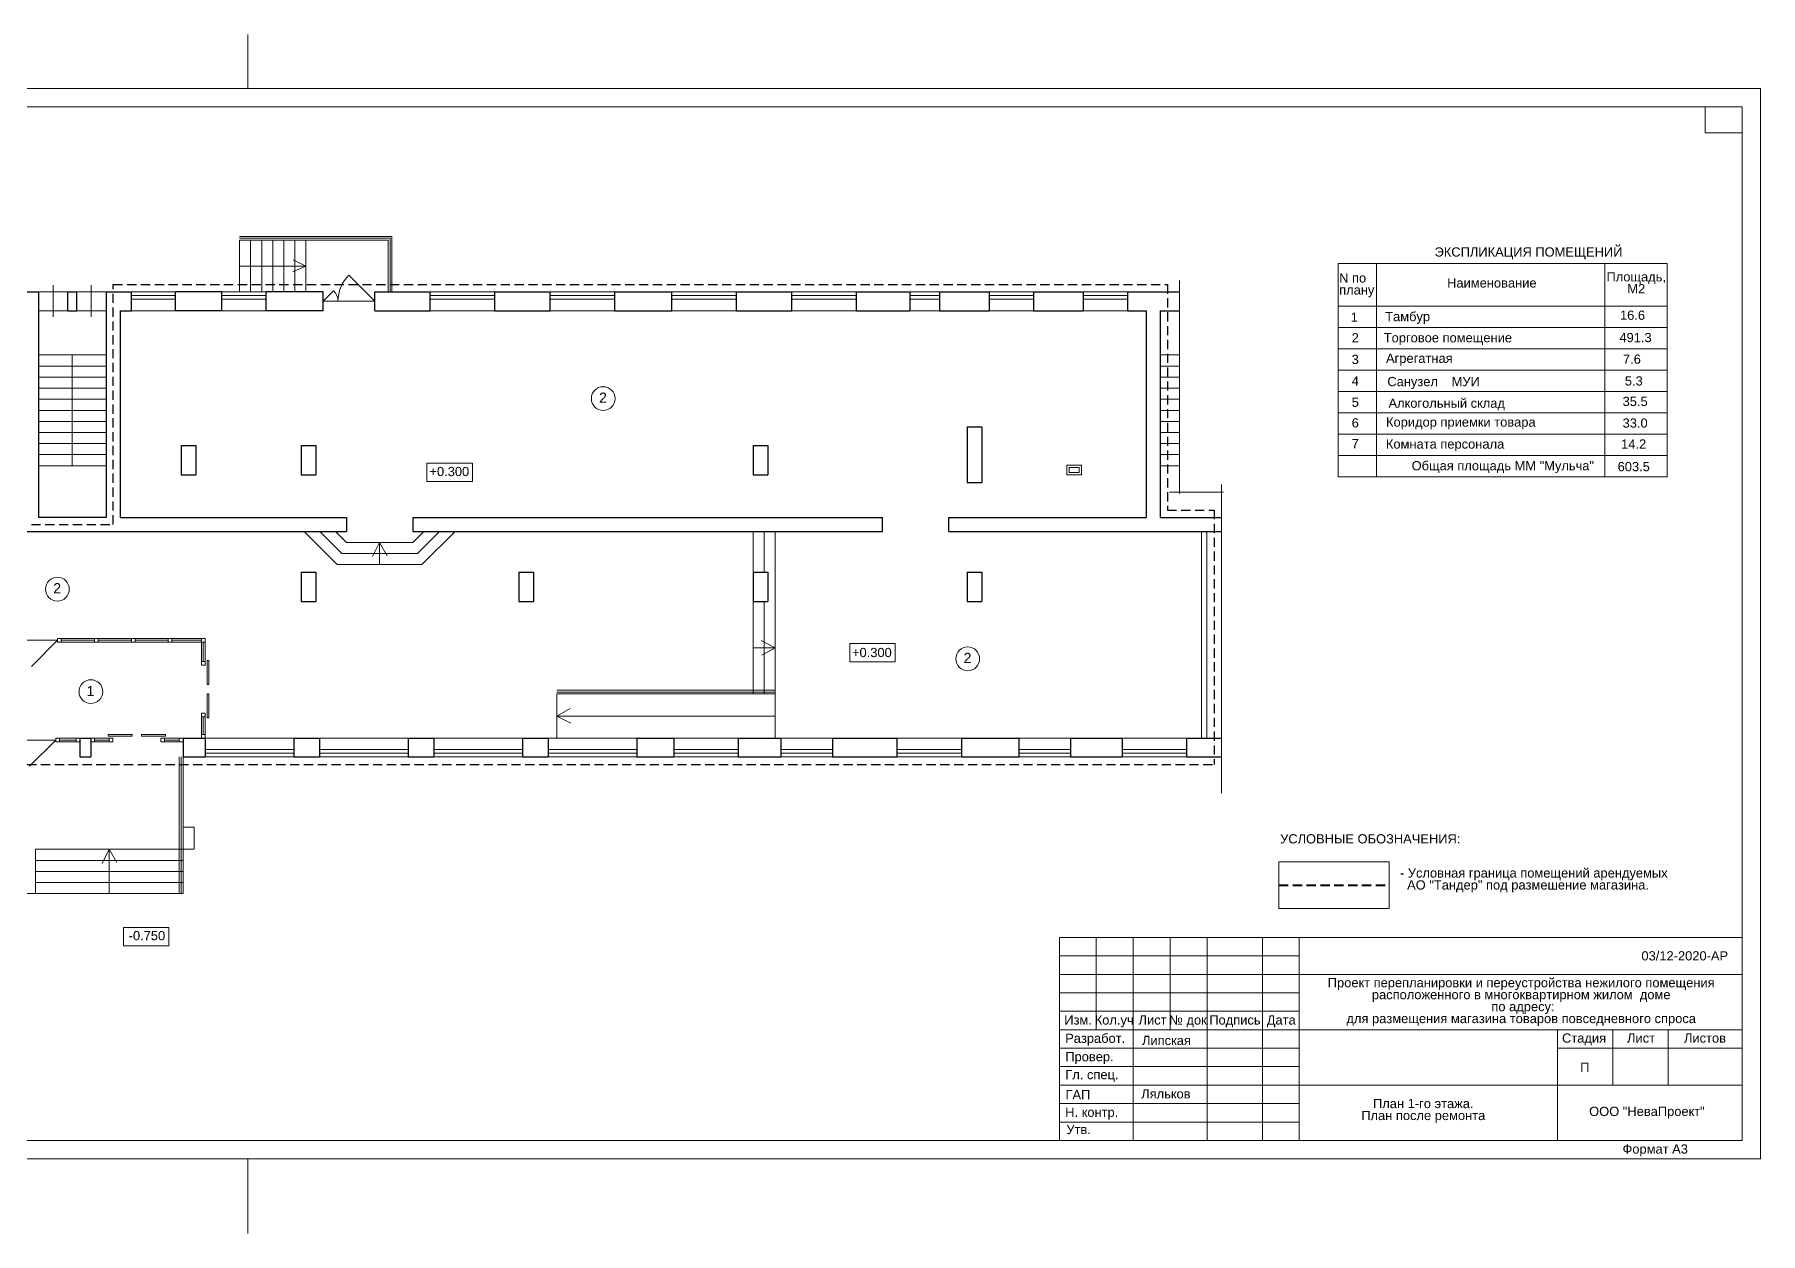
# Model space of a CAD drawing. Header units: metres. Extents: x -313.1 to -231.1, y -307.3 to -274.8.
# Drawn here: x -277.91 to -231.13, y -307.33 to -274.85 of the extents above; entities that cross this region are included whole.
import ezdxf
from ezdxf.enums import TextEntityAlignment as Align

# ---------------------------------------------------------------- set-up
doc = ezdxf.new("R2010")
doc.units = ezdxf.units.M
doc.header["$MEASUREMENT"] = 0
doc.linetypes.add('( Hidden )', pattern=[0.375, 0.25, -0.125])
doc.linetypes.add('DGN Style 3', pattern=[1.195594, 0.853995, -0.341598])
for name, color, linetype, lineweight in [('Level 44', 7, 'Continuous', 0), ('Level 50', 7, 'Continuous', 0), ('Level 63', 7, 'Continuous', 0)]:
    doc.layers.add(name, color=color, linetype=linetype, lineweight=lineweight)
doc.styles.add('Style-Arial', font='arial.ttf')

msp = doc.modelspace()

# ---------------------------------------------------------------- linework, layer by layer
at = {"color": 7, "linetype": 'Continuous', "lineweight": 0}
for p, q in [((-268.219, -280.319), (-272.35, -280.319)), ((-268.269, -280.369), (-272.35, -280.369)), ((-268.319, -280.419), (-272.35, -280.419)), ((-272.35, -281.819), (-272.35, -280.419)), ((-272.05, -281.819), (-272.05, -280.419)), ((-271.75, -281.819), (-271.75, -280.419)), ((-271.45, -281.819), (-271.45, -280.419)), ((-271.15, -281.819), (-271.15, -280.419)), ((-270.85, -281.819), (-270.85, -280.419)), ((-270.55, -281.819), (-270.55, -280.419)), ((-268.319, -281.819), (-268.319, -280.419)), ((-268.269, -281.819), (-268.269, -280.369)), ((-268.219, -281.819), (-268.219, -280.319)), ((-272.35, -281.119), (-270.55, -281.119)), ((-270.55, -281.119), (-270.904, -281.276)), ((-270.55, -281.119), (-270.897, -280.954)), ((-269.389, -281.367), (-268.682, -282.074)), ((-246.876, -281.509), (-246.876, -287.286)), ((-274.082, -281.919), (-275.282, -281.919)), ((-274.082, -282.019), (-275.282, -282.019)), ((-271.632, -281.919), (-272.832, -281.919)), ((-271.632, -282.019), (-272.832, -282.019)), ((-269.799, -281.791), (-270.082, -282.074)), ((-267.182, -281.919), (-265.432, -281.919)), ((-267.182, -282.019), (-265.432, -282.019)), ((-263.932, -281.919), (-262.182, -281.919)), ((-263.932, -282.019), (-262.182, -282.019)), ((-260.632, -281.919), (-258.882, -281.919)), ((-260.632, -282.019), (-258.882, -282.019)), ((-257.382, -281.919), (-255.632, -281.919)), ((-257.382, -282.019), (-255.632, -282.019)), ((-254.182, -281.919), (-253.382, -281.919)), ((-254.182, -282.019), (-253.382, -282.019)), ((-252.032, -281.919), (-250.832, -281.919)), ((-252.032, -282.019), (-250.832, -282.019)), ((-249.482, -281.919), (-248.282, -281.919)), ((-249.482, -282.019), (-248.282, -282.019)), ((-268.682, -282.074), (-270.082, -282.074)), ((-242.572, -282.784), (-233.654, -282.784)), ((-242.572, -283.361), (-233.654, -283.361)), ((-277.802, -283.529), (-275.962, -283.529)), ((-277.802, -283.829), (-275.962, -283.829)), ((-276.882, -283.529), (-276.882, -286.529)), ((-247.402, -283.529), (-246.876, -283.529)), ((-247.402, -283.829), (-246.876, -283.829)), ((-242.572, -283.939), (-233.654, -283.939)), ((-277.802, -284.129), (-275.962, -284.129)), ((-247.402, -284.129), (-246.876, -284.129)), ((-277.802, -284.429), (-275.962, -284.429)), ((-277.802, -284.729), (-275.962, -284.729)), ((-247.402, -284.429), (-246.876, -284.429)), ((-247.402, -284.729), (-246.876, -284.729)), ((-242.572, -284.516), (-233.654, -284.516)), ((-277.802, -285.029), (-275.962, -285.029)), ((-277.802, -285.329), (-275.962, -285.329)), ((-247.402, -285.029), (-246.876, -285.029)), ((-247.402, -285.329), (-246.876, -285.329)), ((-242.572, -285.094), (-233.654, -285.094)), ((-277.802, -285.629), (-275.962, -285.629)), ((-247.402, -285.629), (-246.876, -285.629)), ((-242.572, -285.671), (-233.654, -285.671)), ((-277.802, -285.929), (-275.962, -285.929)), ((-277.802, -286.229), (-275.962, -286.229)), ((-247.402, -285.929), (-246.876, -285.929)), ((-247.402, -286.229), (-246.876, -286.229)), ((-242.572, -286.249), (-233.654, -286.249)), ((-277.802, -286.529), (-275.962, -286.529)), ((-267.27, -286.462), (-266.039, -286.462)), ((-267.27, -286.96), (-267.27, -286.462)), ((-267.27, -286.462), (-267.27, -286.462)), ((-266.039, -286.462), (-266.039, -286.96)), ((-247.402, -286.529), (-246.876, -286.529)), ((-266.039, -286.96), (-267.27, -286.96)), ((-245.738, -287.039), (-245.738, -295.4)), ((-247.144, -287.245), (-245.681, -287.245)), ((-269.702, -289.209), (-270.602, -288.309)), ((-269.577, -288.909), (-270.177, -288.309)), ((-269.453, -288.609), (-269.753, -288.309)), ((-269.453, -288.609), (-267.653, -288.609)), ((-268.553, -288.609), (-268.748, -288.992)), ((-268.553, -289.209), (-268.553, -288.609)), ((-268.553, -288.609), (-268.348, -288.97)), ((-267.653, -288.609), (-267.353, -288.309)), ((-267.529, -288.909), (-266.929, -288.309)), ((-267.405, -289.209), (-266.505, -288.309)), ((-258.432, -289.409), (-258.432, -288.309)), ((-258.132, -289.409), (-258.132, -288.309)), ((-257.832, -293.909), (-257.832, -288.309)), ((-269.577, -288.909), (-267.529, -288.909)), ((-269.702, -289.209), (-267.405, -289.209)), ((-258.432, -290.209), (-258.432, -292.709)), ((-258.132, -292.709), (-258.132, -290.209)), ((-278.582, -291.259), (-277.282, -291.259)), ((-277.282, -291.259), (-277.989, -291.966)), ((-277.182, -291.209), (-273.282, -291.209)), ((-276.282, -291.259), (-277.182, -291.259)), ((-277.182, -291.309), (-273.382, -291.309)), ((-276.182, -291.259), (-275.282, -291.259)), ((-275.182, -291.259), (-274.282, -291.259)), ((-274.182, -291.259), (-273.382, -291.259)), ((-273.382, -291.309), (-273.382, -291.834)), ((-273.332, -291.309), (-273.332, -291.834)), ((-273.282, -291.834), (-273.282, -291.309)), ((-257.832, -291.459), (-258.215, -291.264)), ((-255.811, -291.342), (-254.58, -291.342)), ((-255.811, -291.84), (-255.811, -291.342)), ((-255.811, -291.342), (-255.811, -291.342)), ((-254.58, -291.342), (-254.58, -291.84)), ((-273.23, -291.806), (-273.23, -292.456)), ((-273.186, -291.806), (-273.23, -291.806)), ((-273.23, -291.806), (-273.23, -291.806)), ((-273.186, -292.456), (-273.186, -291.806)), ((-258.432, -291.459), (-257.832, -291.459)), ((-257.832, -291.459), (-258.193, -291.664)), ((-254.58, -291.84), (-255.811, -291.84)), ((-273.23, -292.456), (-273.186, -292.456)), ((-273.23, -293.362), (-273.23, -292.712)), ((-273.23, -292.712), (-273.186, -292.712)), ((-273.186, -292.712), (-273.186, -293.362)), ((-263.754, -292.609), (-257.832, -292.609)), ((-263.754, -292.659), (-257.832, -292.659)), ((-263.754, -292.709), (-257.832, -292.709)), ((-263.754, -292.709), (-263.754, -293.909)), ((-263.392, -293.104), (-263.754, -293.309)), ((-273.382, -293.334), (-273.382, -293.809)), ((-273.332, -293.334), (-273.332, -293.809)), ((-273.282, -293.334), (-273.282, -293.809)), ((-273.186, -293.362), (-273.23, -293.362)), ((-273.23, -293.362), (-273.23, -293.362)), ((-263.754, -293.309), (-257.832, -293.309)), ((-263.371, -293.504), (-263.754, -293.309)), ((-278.632, -293.959), (-277.332, -293.959)), ((-277.332, -293.959), (-278.039, -294.666)), ((-277.232, -293.909), (-276.782, -293.909)), ((-277.232, -293.959), (-276.782, -293.959)), ((-277.232, -294.009), (-276.782, -294.009)), ((-276.282, -293.909), (-275.882, -293.909)), ((-276.282, -293.959), (-275.882, -293.959)), ((-276.282, -294.009), (-275.882, -294.009)), ((-275.26, -293.814), (-275.91, -293.814)), ((-275.91, -293.814), (-275.91, -293.857)), ((-275.91, -293.857), (-275.26, -293.857)), ((-275.91, -293.857), (-275.91, -293.857)), ((-275.26, -293.857), (-275.26, -293.814)), ((-275.003, -293.857), (-275.003, -293.814)), ((-275.003, -293.814), (-274.353, -293.814)), ((-274.353, -293.857), (-275.003, -293.857)), ((-274.382, -293.909), (-273.982, -293.909)), ((-274.382, -293.959), (-273.982, -293.959)), ((-274.382, -294.009), (-273.982, -294.009)), ((-274.353, -293.814), (-274.353, -293.857)), ((-274.353, -293.857), (-274.353, -293.857)), ((-270.882, -294.219), (-273.282, -294.219)), ((-267.782, -294.219), (-270.182, -294.219)), ((-264.682, -294.219), (-267.082, -294.219)), ((-261.582, -294.219), (-263.982, -294.219)), ((-258.832, -294.219), (-260.582, -294.219)), ((-256.282, -294.219), (-257.682, -294.219)), ((-252.782, -294.219), (-254.532, -294.219)), ((-249.832, -294.219), (-251.232, -294.219)), ((-246.682, -294.219), (-248.432, -294.219)), ((-273.982, -294.419), (-273.982, -298.119)), ((-273.932, -294.419), (-273.932, -298.119)), ((-273.882, -294.419), (-273.882, -298.119)), ((-270.882, -294.319), (-273.282, -294.319)), ((-267.782, -294.319), (-270.182, -294.319)), ((-264.682, -294.319), (-267.082, -294.319)), ((-261.582, -294.319), (-263.982, -294.319)), ((-258.832, -294.319), (-260.582, -294.319)), ((-256.282, -294.319), (-257.682, -294.319)), ((-252.782, -294.319), (-254.532, -294.319)), ((-249.832, -294.319), (-251.232, -294.319)), ((-246.682, -294.319), (-248.432, -294.319)), ((-273.882, -296.919), (-277.882, -296.919)), ((-277.882, -296.919), (-277.882, -298.119)), ((-275.882, -296.919), (-276.076, -297.302)), ((-275.882, -298.119), (-275.882, -296.919)), ((-275.882, -296.919), (-275.677, -297.28)), ((-273.882, -297.219), (-277.882, -297.219)), ((-273.882, -297.519), (-277.882, -297.519)), ((-273.882, -297.819), (-277.882, -297.819)), ((-273.882, -298.119), (-287.982, -298.119)), ((-275.494, -299.035), (-274.263, -299.035)), ((-275.494, -299.533), (-275.494, -299.035)), ((-275.494, -299.035), (-275.494, -299.035)), ((-274.263, -299.035), (-274.263, -299.533)), ((-274.263, -299.533), (-275.494, -299.533))]:
    msp.add_line(p, q, dxfattribs=at)
at = {"color": 7, "linetype": 'Continuous', "lineweight": 13}
for p, q in [((-242.572, -281.051), (-233.654, -281.051)), ((-242.572, -281.051), (-242.572, -286.826)), ((-241.535, -281.051), (-241.535, -286.826)), ((-235.343, -281.051), (-235.343, -286.826)), ((-233.654, -281.051), (-233.654, -286.826)), ((-277.007, -281.819), (-277.802, -281.819)), ((-277.404, -282.493), (-277.404, -281.64)), ((-276.757, -281.819), (-275.962, -281.819)), ((-276.374, -282.493), (-276.374, -281.64)), ((-274.082, -281.819), (-275.282, -281.819)), ((-271.632, -281.819), (-272.832, -281.819)), ((-267.182, -281.819), (-265.432, -281.819)), ((-263.932, -281.819), (-262.182, -281.819)), ((-260.632, -281.819), (-258.882, -281.819)), ((-257.382, -281.819), (-255.632, -281.819)), ((-254.182, -281.819), (-253.382, -281.819)), ((-252.032, -281.819), (-250.832, -281.819)), ((-249.482, -281.819), (-248.282, -281.819)), ((-277.007, -282.329), (-277.802, -282.329)), ((-276.757, -282.329), (-275.962, -282.329)), ((-275.282, -282.329), (-274.082, -282.329)), ((-272.832, -282.329), (-271.632, -282.329)), ((-265.432, -282.329), (-267.182, -282.329)), ((-262.182, -282.329), (-263.932, -282.329)), ((-258.882, -282.329), (-260.632, -282.329)), ((-255.632, -282.329), (-257.382, -282.329)), ((-253.382, -282.329), (-254.182, -282.329)), ((-250.832, -282.329), (-252.032, -282.329)), ((-248.282, -282.329), (-249.482, -282.329)), ((-242.572, -282.206), (-233.654, -282.206)), ((-249.932, -286.514), (-249.932, -286.779)), ((-249.532, -286.514), (-249.932, -286.514)), ((-249.867, -286.579), (-249.867, -286.714)), ((-249.597, -286.579), (-249.867, -286.579)), ((-249.867, -286.714), (-249.597, -286.714)), ((-249.597, -286.579), (-249.597, -286.714)), ((-249.532, -286.514), (-249.532, -286.779)), ((-249.932, -286.779), (-249.532, -286.779)), ((-242.572, -286.826), (-233.654, -286.826)), ((-246.282, -288.309), (-246.282, -293.909)), ((-246.132, -288.309), (-246.132, -293.909)), ((-277.282, -291.209), (-277.182, -291.209)), ((-277.282, -291.309), (-277.282, -291.209)), ((-277.282, -291.209), (-277.282, -291.209)), ((-277.182, -291.309), (-277.282, -291.309)), ((-277.182, -291.209), (-277.182, -291.309)), ((-276.282, -291.209), (-276.182, -291.209)), ((-276.282, -291.309), (-276.282, -291.209)), ((-276.282, -291.209), (-276.282, -291.209)), ((-276.182, -291.309), (-276.282, -291.309)), ((-276.182, -291.209), (-276.182, -291.309)), ((-275.282, -291.209), (-275.182, -291.209)), ((-275.282, -291.309), (-275.282, -291.209)), ((-275.282, -291.209), (-275.282, -291.209)), ((-275.182, -291.309), (-275.282, -291.309)), ((-275.182, -291.209), (-275.182, -291.309)), ((-274.282, -291.209), (-274.182, -291.209)), ((-274.282, -291.309), (-274.282, -291.209)), ((-274.282, -291.209), (-274.282, -291.209)), ((-274.182, -291.309), (-274.282, -291.309)), ((-274.182, -291.209), (-274.182, -291.309)), ((-273.382, -291.309), (-273.382, -291.209)), ((-273.382, -291.209), (-273.282, -291.209)), ((-273.282, -291.309), (-273.382, -291.309)), ((-273.282, -291.209), (-273.282, -291.309)), ((-273.282, -291.209), (-273.282, -291.209)), ((-273.382, -291.934), (-273.382, -291.834)), ((-273.382, -291.834), (-273.282, -291.834)), ((-273.282, -291.834), (-273.282, -291.934)), ((-273.282, -291.834), (-273.282, -291.834)), ((-273.282, -291.934), (-273.382, -291.934)), ((-273.382, -293.334), (-273.382, -293.234)), ((-273.382, -293.234), (-273.282, -293.234)), ((-273.282, -293.234), (-273.282, -293.334)), ((-273.282, -293.234), (-273.282, -293.234)), ((-273.282, -293.334), (-273.382, -293.334)), ((-277.332, -293.909), (-277.232, -293.909)), ((-277.332, -294.009), (-277.332, -293.909)), ((-277.332, -293.909), (-277.332, -293.909)), ((-277.232, -294.009), (-277.332, -294.009)), ((-277.232, -293.909), (-277.232, -294.009)), ((-276.782, -293.909), (-276.682, -293.909)), ((-276.782, -294.009), (-276.782, -293.909)), ((-276.782, -293.909), (-276.782, -293.909)), ((-276.682, -294.009), (-276.782, -294.009)), ((-276.682, -293.909), (-276.682, -294.009)), ((-276.382, -293.909), (-276.282, -293.909)), ((-276.382, -294.009), (-276.382, -293.909)), ((-276.382, -293.909), (-276.382, -293.909)), ((-276.282, -294.009), (-276.382, -294.009)), ((-276.282, -293.909), (-276.282, -294.009)), ((-275.882, -293.909), (-275.782, -293.909)), ((-275.882, -294.009), (-275.882, -293.909)), ((-275.882, -293.909), (-275.882, -293.909)), ((-275.782, -294.009), (-275.882, -294.009)), ((-275.782, -293.909), (-275.782, -294.009)), ((-274.482, -293.909), (-274.382, -293.909)), ((-274.482, -294.009), (-274.482, -293.909)), ((-274.482, -293.909), (-274.482, -293.909)), ((-274.382, -294.009), (-274.482, -294.009)), ((-274.382, -293.909), (-274.382, -294.009)), ((-273.982, -293.909), (-273.882, -293.909)), ((-273.982, -294.009), (-273.982, -293.909)), ((-273.982, -293.909), (-273.982, -293.909)), ((-273.882, -294.009), (-273.982, -294.009)), ((-273.882, -293.909), (-273.882, -294.009)), ((-273.382, -293.909), (-273.382, -293.809)), ((-273.382, -293.809), (-273.282, -293.809)), ((-273.282, -293.909), (-273.382, -293.909)), ((-273.282, -293.809), (-273.282, -293.909)), ((-273.282, -293.809), (-273.282, -293.809)), ((-273.282, -293.909), (-270.882, -293.909)), ((-270.182, -293.909), (-267.782, -293.909)), ((-267.082, -293.909), (-264.682, -293.909)), ((-263.982, -293.909), (-261.582, -293.909)), ((-260.582, -293.909), (-258.832, -293.909)), ((-257.682, -293.909), (-256.282, -293.909)), ((-254.532, -293.909), (-252.782, -293.909)), ((-251.232, -293.909), (-249.832, -293.909)), ((-248.432, -293.909), (-246.682, -293.909)), ((-270.882, -294.419), (-273.282, -294.419)), ((-267.782, -294.419), (-270.182, -294.419)), ((-264.682, -294.419), (-267.082, -294.419)), ((-261.582, -294.419), (-263.982, -294.419)), ((-258.832, -294.419), (-260.582, -294.419)), ((-256.282, -294.419), (-257.682, -294.419)), ((-252.782, -294.419), (-254.532, -294.419)), ((-249.832, -294.419), (-251.232, -294.419)), ((-246.682, -294.419), (-248.432, -294.419)), ((-273.882, -296.319), (-273.582, -296.319)), ((-273.882, -296.919), (-273.882, -296.319)), ((-273.882, -296.319), (-273.882, -296.319)), ((-273.582, -296.319), (-273.582, -296.919)), ((-273.582, -296.919), (-273.882, -296.919)), ((-244.179, -297.257), (-241.189, -297.257)), ((-244.179, -298.525), (-244.179, -297.257)), ((-244.179, -297.257), (-244.179, -297.257)), ((-241.189, -297.257), (-241.189, -298.525)), ((-241.189, -298.525), (-244.179, -298.525))]:
    msp.add_line(p, q, dxfattribs=at)
at = {"color": 7, "linetype": 'Continuous', "lineweight": 30}
for p, q in [((-278.482, -281.819), (-277.802, -281.819)), ((-277.802, -281.819), (-277.802, -287.929)), ((-277.007, -282.329), (-277.007, -281.819)), ((-277.007, -281.819), (-276.757, -281.819)), ((-276.757, -282.329), (-276.757, -281.819)), ((-275.962, -281.819), (-275.962, -287.929)), ((-275.962, -281.819), (-275.282, -281.819)), ((-275.282, -282.329), (-275.282, -281.819)), ((-272.832, -281.819), (-274.082, -281.819)), ((-274.082, -282.329), (-274.082, -281.819)), ((-272.832, -282.329), (-272.832, -281.819)), ((-270.082, -281.819), (-271.632, -281.819)), ((-271.632, -282.329), (-271.632, -281.819)), ((-270.082, -282.329), (-270.082, -281.819)), ((-268.682, -282.329), (-268.682, -281.819)), ((-268.682, -281.819), (-267.182, -281.819)), ((-267.182, -282.329), (-267.182, -281.819)), ((-265.432, -281.819), (-263.932, -281.819)), ((-265.432, -282.329), (-265.432, -281.819)), ((-263.932, -282.329), (-263.932, -281.819)), ((-262.182, -281.819), (-260.632, -281.819)), ((-262.182, -282.329), (-262.182, -281.819)), ((-260.632, -282.329), (-260.632, -281.819)), ((-258.882, -282.329), (-258.882, -281.819)), ((-258.882, -281.819), (-257.382, -281.819)), ((-257.382, -282.329), (-257.382, -281.819)), ((-255.632, -282.329), (-255.632, -281.819)), ((-255.632, -281.819), (-254.182, -281.819)), ((-254.182, -281.819), (-254.182, -282.329)), ((-253.382, -281.819), (-253.382, -282.329)), ((-253.382, -281.819), (-252.032, -281.819)), ((-252.032, -281.819), (-252.032, -282.329)), ((-250.832, -281.819), (-250.832, -282.329)), ((-250.832, -281.819), (-249.482, -281.819)), ((-249.482, -281.819), (-249.482, -282.329)), ((-248.282, -281.819), (-248.282, -282.329)), ((-248.282, -281.819), (-246.876, -281.819)), ((-277.007, -282.329), (-276.757, -282.329)), ((-275.582, -282.329), (-275.582, -287.929)), ((-275.582, -282.329), (-275.282, -282.329)), ((-272.832, -282.329), (-274.082, -282.329)), ((-270.082, -282.329), (-271.632, -282.329)), ((-268.682, -282.329), (-267.182, -282.329)), ((-265.432, -282.329), (-263.932, -282.329)), ((-262.182, -282.329), (-260.632, -282.329)), ((-258.882, -282.329), (-257.382, -282.329)), ((-255.632, -282.329), (-254.182, -282.329)), ((-253.382, -282.329), (-252.032, -282.329)), ((-250.832, -282.329), (-249.482, -282.329)), ((-248.282, -282.329), (-247.782, -282.329)), ((-247.782, -282.329), (-247.782, -287.929)), ((-247.402, -282.329), (-247.402, -287.929)), ((-247.402, -282.329), (-246.876, -282.329)), ((-252.632, -285.479), (-252.632, -286.979)), ((-252.632, -285.479), (-252.232, -285.479)), ((-252.232, -285.479), (-252.232, -286.979)), ((-273.932, -285.979), (-273.532, -285.979)), ((-273.932, -285.979), (-273.932, -286.779)), ((-273.532, -285.979), (-273.532, -286.779)), ((-270.682, -285.979), (-270.282, -285.979)), ((-270.682, -285.979), (-270.682, -286.779)), ((-270.282, -285.979), (-270.282, -286.779)), ((-258.432, -285.979), (-258.032, -285.979)), ((-258.432, -285.979), (-258.432, -286.779)), ((-258.032, -285.979), (-258.032, -286.779)), ((-273.932, -286.779), (-273.532, -286.779)), ((-270.682, -286.779), (-270.282, -286.779)), ((-258.432, -286.779), (-258.032, -286.779)), ((-252.632, -286.979), (-252.232, -286.979)), ((-275.962, -287.929), (-277.802, -287.929)), ((-275.582, -287.929), (-269.453, -287.929)), ((-269.453, -287.929), (-269.453, -288.309)), ((-267.653, -287.929), (-267.653, -288.309)), ((-267.653, -287.929), (-258.528, -287.929)), ((-258.528, -287.929), (-254.928, -287.929)), ((-254.928, -288.309), (-254.928, -287.929)), ((-253.128, -287.929), (-250.428, -287.929)), ((-253.128, -288.309), (-253.128, -287.929)), ((-250.428, -287.929), (-247.782, -287.929)), ((-247.402, -287.929), (-245.738, -287.929)), ((-284.857, -288.309), (-277.802, -288.309)), ((-277.802, -288.309), (-269.453, -288.309)), ((-267.653, -288.309), (-258.528, -288.309)), ((-258.528, -288.309), (-254.928, -288.309)), ((-253.128, -288.309), (-250.428, -288.309)), ((-250.428, -288.309), (-245.738, -288.309)), ((-270.682, -289.409), (-270.282, -289.409)), ((-270.682, -289.409), (-270.682, -290.209)), ((-270.282, -289.409), (-270.282, -290.209)), ((-264.782, -289.409), (-264.782, -290.209)), ((-264.782, -289.409), (-264.382, -289.409)), ((-264.382, -289.409), (-264.382, -290.209)), ((-258.432, -289.409), (-258.032, -289.409)), ((-258.432, -289.409), (-258.432, -290.209)), ((-258.032, -289.409), (-258.032, -290.209)), ((-270.682, -290.209), (-270.282, -290.209)), ((-264.782, -290.209), (-264.382, -290.209)), ((-258.432, -290.209), (-258.032, -290.209)), ((-276.682, -293.909), (-276.682, -294.419)), ((-276.682, -293.909), (-276.382, -293.909)), ((-276.382, -293.909), (-276.382, -294.419)), ((-273.882, -293.909), (-273.882, -294.419)), ((-273.882, -293.909), (-273.282, -293.909)), ((-273.282, -293.909), (-273.282, -294.419)), ((-270.882, -293.909), (-270.882, -294.419)), ((-270.882, -293.909), (-270.182, -293.909)), ((-270.182, -293.909), (-270.182, -294.419)), ((-267.782, -293.909), (-267.782, -294.419)), ((-267.782, -293.909), (-267.082, -293.909)), ((-267.082, -293.909), (-267.082, -294.419)), ((-264.682, -293.909), (-264.682, -294.419)), ((-264.682, -293.909), (-263.982, -293.909)), ((-263.982, -293.909), (-263.982, -294.419)), ((-261.582, -293.909), (-261.582, -294.419)), ((-261.582, -293.909), (-260.582, -293.909)), ((-260.582, -293.909), (-260.582, -294.419)), ((-258.832, -293.909), (-258.832, -294.419)), ((-258.832, -293.909), (-257.682, -293.909)), ((-257.682, -293.909), (-257.682, -294.419)), ((-256.282, -293.909), (-256.282, -294.419)), ((-256.282, -293.909), (-254.532, -293.909)), ((-254.532, -293.909), (-254.532, -294.419)), ((-252.782, -293.909), (-252.782, -294.419)), ((-252.782, -293.909), (-251.232, -293.909)), ((-251.232, -293.909), (-251.232, -294.419)), ((-249.832, -293.909), (-249.832, -294.419)), ((-249.832, -293.909), (-248.432, -293.909)), ((-248.432, -293.909), (-248.432, -294.419)), ((-246.682, -293.909), (-246.682, -294.419)), ((-246.682, -293.909), (-245.738, -293.909)), ((-276.682, -294.419), (-276.382, -294.419)), ((-273.882, -294.419), (-273.282, -294.419)), ((-270.882, -294.419), (-270.182, -294.419)), ((-267.782, -294.419), (-267.082, -294.419)), ((-264.682, -294.419), (-263.982, -294.419)), ((-261.582, -294.419), (-260.582, -294.419)), ((-258.832, -294.419), (-257.682, -294.419)), ((-256.282, -294.419), (-254.532, -294.419)), ((-252.782, -294.419), (-251.232, -294.419)), ((-249.832, -294.419), (-248.432, -294.419)), ((-246.682, -294.419), (-245.738, -294.419))]:
    msp.add_line(p, q, dxfattribs=at)
at = {"color": 7, "linetype": '( Hidden )', "lineweight": 30}
for p, q in [((-275.772, -281.619), (-247.202, -281.619)), ((-275.772, -288.119), (-275.772, -281.619)), ((-247.202, -281.619), (-247.202, -287.729)), ((-277.992, -288.119), (-275.772, -288.119)), ((-247.202, -287.729), (-245.932, -287.729)), ((-245.932, -287.729), (-245.932, -294.619)), ((-307.732, -294.619), (-245.932, -294.619))]:
    msp.add_line(p, q, dxfattribs=at)
at = {"color": 7, "linetype": '( Hidden )', "lineweight": 40}
msp.add_line((-244.179, -297.891), (-241.189, -297.891), dxfattribs=at)
at = {"color": 7, "linetype": 'Continuous', "lineweight": 13}
for centre in [(-262.493, -284.711), (-277.287, -289.873), (-252.615, -291.76), (-276.379, -292.649)]:
    msp.add_circle(centre, 0.322, dxfattribs=at)
at = {"color": 7, "linetype": 'Continuous', "lineweight": 0}
for centre, radius, start, end in [((-268.682, -282.074), 1, 135, 180), ((-270.082, -282.074), 0.4, 0, 45)]:
    msp.add_arc(centre, radius, start, end, dxfattribs=at)
at = {"layer": 'Level 44', "color": 7, "linetype": 'Continuous', "lineweight": 30}
for p, q in [((-252.632, -289.409), (-252.632, -290.209)), ((-252.632, -289.409), (-252.232, -289.409)), ((-252.232, -289.409), (-252.232, -290.209)), ((-252.632, -290.209), (-252.232, -290.209))]:
    msp.add_line(p, q, dxfattribs=at)
at = {"layer": 'Level 50', "color": 7, "linetype": 'Continuous', "lineweight": 0}
for p, q in [((-272.129, -276.308), (-272.129, -274.848)), ((-313.129, -276.308), (-231.129, -276.308)), ((-231.129, -276.308), (-231.129, -305.308)), ((-231.129, -276.308), (-231.129, -305.308)), ((-231.129, -305.308), (-313.129, -305.308)), ((-231.129, -305.308), (-272.129, -305.308)), ((-272.129, -305.308), (-272.129, -307.327))]:
    msp.add_line(p, q, dxfattribs=at)
at = {"layer": 'Level 50', "color": 7, "linetype": 'Continuous', "lineweight": 13}
for p, q in [((-311.129, -276.808), (-231.629, -276.808)), ((-232.629, -276.808), (-232.629, -277.508)), ((-231.629, -276.808), (-231.629, -304.808)), ((-232.629, -277.508), (-231.629, -277.508)), ((-311.129, -304.808), (-231.629, -304.808))]:
    msp.add_line(p, q, dxfattribs=at)
at = {"layer": 'Level 63', "color": 7, "linetype": 'Continuous', "lineweight": 13}
for p, q in [((-250.129, -299.308), (-231.629, -299.308)), ((-250.129, -299.308), (-250.129, -304.808)), ((-249.129, -299.308), (-249.129, -301.808)), ((-248.129, -299.308), (-248.129, -304.808)), ((-247.129, -299.308), (-247.129, -301.808)), ((-246.129, -299.308), (-246.129, -304.808)), ((-244.629, -299.308), (-244.629, -304.808)), ((-243.629, -299.308), (-243.629, -304.808)), ((-243.629, -300.308), (-231.629, -300.308)), ((-250.129, -301.308), (-243.629, -301.308)), ((-250.129, -301.808), (-243.629, -301.808)), ((-243.629, -301.808), (-231.629, -301.808)), ((-236.629, -301.808), (-236.629, -304.808)), ((-235.129, -301.808), (-235.129, -303.308)), ((-233.629, -301.808), (-233.629, -303.308)), ((-236.629, -302.308), (-231.629, -302.308)), ((-243.629, -303.308), (-231.629, -303.308))]:
    msp.add_line(p, q, dxfattribs=at)
at = {"layer": 'Level 63', "color": 7, "linetype": 'Continuous', "lineweight": 0}
for p, q in [((-250.129, -299.808), (-243.629, -299.808)), ((-250.129, -300.308), (-243.629, -300.308)), ((-250.129, -300.808), (-243.629, -300.808)), ((-250.129, -302.308), (-243.629, -302.308)), ((-250.129, -302.808), (-243.629, -302.808)), ((-250.129, -303.308), (-243.629, -303.308)), ((-250.129, -303.808), (-243.629, -303.808)), ((-250.129, -304.308), (-243.629, -304.308))]:
    msp.add_line(p, q, dxfattribs=at)

# ---------------------------------------------------------------- texts
at = {"color": 7, "lineweight": 13, "style": 'Style-Arial'}
for s, p in [('ЭКСПЛИКАЦИЯ ПОМЕЩЕНИЙ ', (-239.963, -280.613)), ('Ляльков', (-247.912, -303.419))]:
    msp.add_text(s, height=0.25, dxfattribs=at).set_placement(p, align=Align.TOP_LEFT)
at = {"color": 7, "linetype": 'Continuous', "lineweight": 13, "style": 'Style-Arial'}
for s, height, p in [('1', 0.25, (-242.137, -282.504)), ('2', 0.25, (-242.112, -283.064)), ('3', 0.25, (-242.111, -283.649)), ('4', 0.25, (-242.111, -284.231)), ('2', 0.275, (-262.499, -284.685)), ('5', 0.25, (-242.11, -284.808)), ('6', 0.25, (-242.111, -285.368)), ('7', 0.25, (-242.111, -285.929)), ('2', 0.275, (-277.293, -289.848)), ('2', 0.275, (-252.621, -291.735)), ('1', 0.275, (-276.39, -292.63))]:
    msp.add_text(s, height=height, dxfattribs=at).set_placement(p, align=Align.MIDDLE_CENTER)
for s, p in [('16.6', (-234.937, -282.326)), ('Торговое помещение ', (-241.339, -282.936)), ('491.3', (-234.952, -282.932)), ('Агрегатная', (-241.278, -283.493)), ('Санузел ', (-241.242, -284.124)), ('МУИ ', (-239.499, -284.125)), ('5.3', (-234.805, -284.106)), ('35.5', (-234.866, -284.662)), ('Коридор приемки товара', (-241.278, -285.221)), ('33.0', (-234.866, -285.248)), ('14.2', (-234.906, -285.816)), ('Общая площадь ММ "Мульча"', (-240.584, -286.403))]:
    msp.add_text(s, height=0.25, dxfattribs=at).set_placement(p, align=Align.TOP_LEFT)
at = {"color": 7, "linetype": 'Continuous', "lineweight": 0, "style": 'Style-Arial'}
for s, p in [('+0.300', (-267.203, -286.56)), ('+0.300', (-255.751, -291.464)), ('-0.750', (-275.355, -299.133)), ('Липская', (-247.89, -301.973))]:
    msp.add_text(s, height=0.25, dxfattribs=at).set_placement(p, align=Align.TOP_LEFT)
at = {"color": 7, "linetype": 'DGN Style 3', "lineweight": 13, "style": 'Style-Arial'}
msp.add_text('УСЛОВНЫЕ ОБОЗНАЧЕНИЯ:', height=0.25, dxfattribs=at).set_placement((-244.148, -296.511), align=Align.TOP_LEFT)
at = {"color": 7, "linetype": 'Continuous', "lineweight": 13, "style": 'Style-Arial'}
for s, p in [('03/12-2020-АР', (-233.181, -299.681)), ('П', (-235.891, -302.701))]:
    msp.add_text(s, height=0.25, dxfattribs=at).set_placement(p, align=Align.TOP_CENTER)
at = {"color": 7, "linetype": 'Continuous', "lineweight": 13, "char_height": 0.25, "attachment_point": 1, "style": 'Style-Arial'}
for s, insert, line_spacing_factor in [('N по \\Pплану', (-242.547, -281.317), 0.776524), ('Наименование', (-239.622, -281.452), 0.6), ('Тамбур', (-241.3, -282.363), 0.6), ('7.6', (-234.856, -283.516), 0.6), ('Алкогольный склад', (-241.21, -284.709), 0.6), ('Комната персонала ', (-241.281, -285.816), 0.6), ('603.5', (-235.001, -286.428), 0.6)]:
    msp.add_mtext(s, dxfattribs=dict(at, insert=insert, line_spacing_factor=line_spacing_factor))
at = {"color": 7, "linetype": 'Continuous', "lineweight": 0, "char_height": 0.25, "line_spacing_factor": 0.776524, "style": 'Style-Arial'}
for s, insert, attachment_point in [('Площадь,\\PМ2', (-234.496, -281.286), 2), ('Проект перепланировки и переустройства нежилого помещения \\Pрасположенного в многоквартирном жилом  доме \\P по адресу: \\Pдля размещения магазина товаров повседневного спроса', (-237.614, -301.056), 5), ('План 1-го этажа. \\PПлан после ремонта', (-240.268, -304.006), 5)]:
    msp.add_mtext(s, dxfattribs=dict(at, insert=insert, attachment_point=attachment_point))
at = {"color": 7, "linetype": 'DGN Style 3', "lineweight": 13, "insert": (-240.9, -297.436), "char_height": 0.25, "attachment_point": 1, "line_spacing_factor": 0.776524, "style": 'Style-Arial'}
msp.add_mtext('- Условная граница помещений арендуемых\\P  АО "Тандер" под размешение магазина.', dxfattribs=at)
at = {"layer": 'Level 63', "color": 7, "linetype": 'Continuous', "lineweight": 0, "style": 'Style-Arial'}
for s, p in [('Изм.', (-249.622, -301.543)), ('Кол.уч', (-248.645, -301.543)), ('Лист', (-247.606, -301.543)), ('№ док', (-246.647, -301.543)), ('Подпись', (-245.373, -301.543)), ('Дата', (-244.118, -301.543)), ('Разработ.', (-249.16, -302.039)), ('Стадия', (-235.91, -302.033)), ('Лист', (-234.366, -302.033)), ('Листов', (-232.633, -302.033)), ('Провер.', (-249.315, -302.537)), ('Гл. спец.', (-249.248, -303.024)), ('ГАП', (-249.628, -303.565)), ('Н. контр.', (-249.253, -304.043)), ('ООО "НеваПроект"', (-234.206, -304.019)), ('Утв.', (-249.609, -304.51)), ('Формат А3', (-233.982, -305.039))]:
    msp.add_text(s, height=0.25, dxfattribs=at).set_placement(p, align=Align.MIDDLE_CENTER)

doc.saveas('drawing.dxf')
